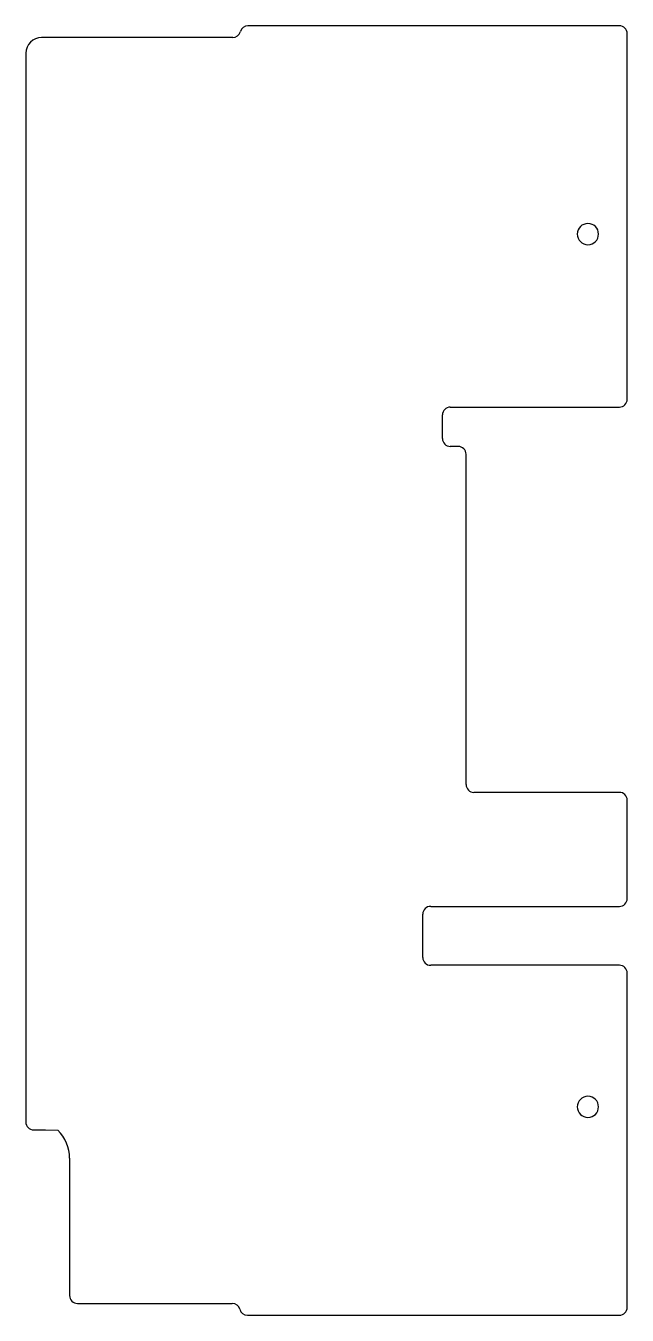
# Model space of a CAD drawing. Header units: millimetres. Extents: x 392 to 545, y 338 to 666.
import ezdxf

# ---------------------------------------------------------------- set-up
doc = ezdxf.new("R2010")
doc.units = ezdxf.units.MM
doc.layers.get('0').update_dxf_attribs({"linetype": 'CONTINUOUS'})

msp = doc.modelspace()

# ---------------------------------------------------------------- linework, layer by layer
for p, q in [((542.85, 665.94), (448.37, 665.94)), ((396.85, 662.94), (395.85, 662.94)), ((398.85, 662.94), (396.85, 662.94)), ((444.5, 662.94), (398.85, 662.94)), ((544.85, 570.94), (544.85, 663.94)), ((391.85, 658.94), (391.85, 387.08)), ((499.85, 568.94), (542.85, 568.94)), ((497.85, 560.94), (497.85, 566.94)), ((501.85, 558.94), (499.85, 558.94)), ((503.85, 472.94), (503.85, 556.94)), ((542.85, 470.94), (505.85, 470.94)), ((544.85, 443.94), (544.85, 468.94)), ((492.85, 428.94), (492.85, 439.94)), ((494.85, 441.94), (542.85, 441.94)), ((542.85, 426.94), (494.85, 426.94)), ((544.85, 339.94), (544.85, 424.94)), ((393.85, 385.08), (396.85, 385.08)), ((396.85, 385.08), (400, 385, 0)), ((403, 377.86), (403, 342.94)), ((405, 340.94), (444.37, 340.94)), ((448.24, 337.94), (542.85, 337.94))]:
    msp.add_line(p, q)
at = {"extrusion": (-5.68064e-15, -4.55422e-45, -1)}
msp.add_circle((-534.85, 612.94), 2.7, dxfattribs=at)
at = {"extrusion": (-9.4369e-16, -3.50325e-46, -1)}
msp.add_circle((-534.85, 390.94), 2.7, dxfattribs=at)
for centre, radius, start, end in [((448.37, 663.94), 2, 90, 165.5225), ((542.85, 663.94), 2, 0, 90), ((395.85, 658.94), 4, 90, 180), ((444.5, 664.94), 2, 270, 345.5225), ((542.85, 570.94), 2, 270, 360), ((499.85, 566.94), 2, 90, 180), ((499.85, 560.94), 2, 180, 270), ((501.85, 556.94), 2, 0, 90), ((505.85, 472.94), 2, 180, 270), ((542.85, 468.94), 2, 0, 90), ((542.85, 443.94), 2, -90, 0), ((494.85, 439.94), 2, 90, 180), ((494.85, 428.94), 2, 180, 270), ((542.85, 424.94), 2, 0, 90), ((393.85, 387.08), 2, 180, 270), ((393, 377.86), 10, 0, 45.573), ((405, 342.94), 2, 180, 270), ((444.37, 338.94), 2, 14.4775, 90), ((448.24, 339.94), 2, 194.4775, 270), ((542.85, 339.94), 2, -90, 0)]:
    msp.add_arc(centre, radius, start, end)

doc.saveas('drawing.dxf')
